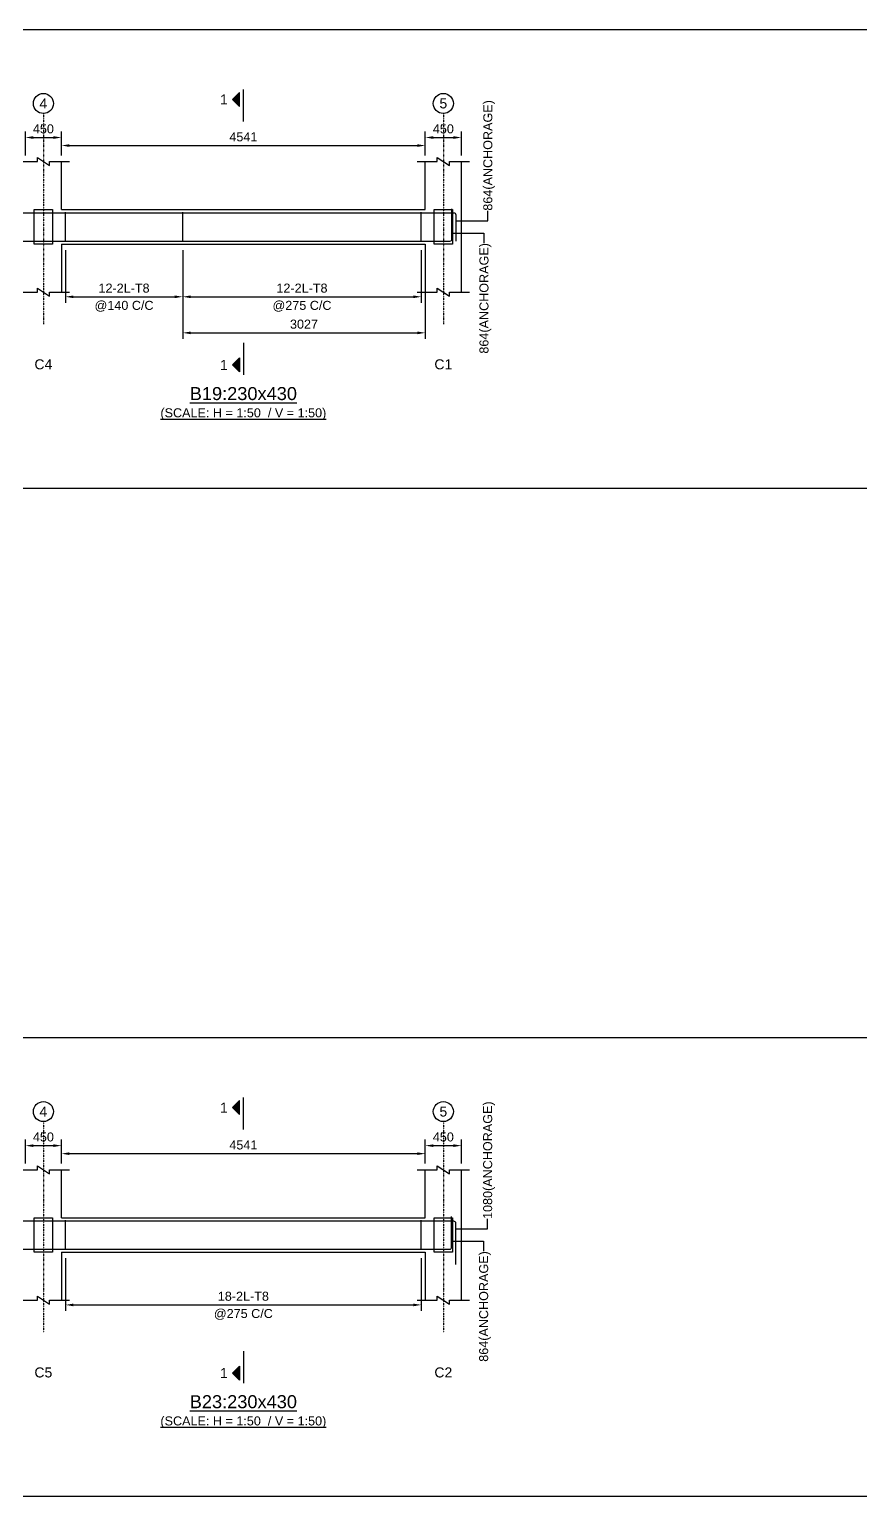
# Model space of a CAD drawing. Header units: inches. Extents: x -816171 to 9366335, y -450961 to 689132.
# Drawn here: x 3322516 to 3343263, y 206691 to 243311 of the extents above; entities that cross this region are included whole.
import ezdxf
from ezdxf.enums import TextEntityAlignment as Align

# ---------------------------------------------------------------- set-up
doc = ezdxf.new("R2010")
doc.units = ezdxf.units.IN
doc.header["$MEASUREMENT"] = 0
doc.linetypes.add('SCCenter', pattern=[1.2, 0.5, -0.3, 0.1, -0.3])
doc.linetypes.add('SCHidden', pattern=[1000, 500, -500])
for name, color, linetype in [('Concrete Line', 2, 'Continuous'), ('Cut Line', 31, 'Continuous'), ('Dimension', 31, 'Continuous'), ('Grid', 8, 'Continuous'), ('Labels', 4, 'Continuous'), ('Labels_Support', 4, 'Continuous'), ('Link', 225, 'Continuous'), ('Reinforcement', 130, 'Continuous'), ('Schedule Border', 60, 'Continuous'), ('Section Mark', 5, 'Continuous'), ('Solid', 25, 'Continuous'), ('Text', 31, 'Continuous'), ('Text_Scale', 31, 'Continuous')]:
    doc.layers.add(name, color=color, linetype=linetype)
doc.styles.add('SC-SansSerif', font='SansSerif')
doc.styles.get("Standard").update_dxf_attribs({"font": 'txt.shx'})
doc.dimstyles.new('SCBBSDimStyl', dxfattribs={"dimtxt": 225, "dimasz": 200, "dimexe": 150, "dimexo": 150, "dimgap": 100, "dimtad": 1, "dimtoh": 1, "dimdec": 0, "dimzin": 0, "dimdsep": 46, "dimtxsty": 'SC-SansSerif', "dimcen": 0.09, "dimclrd": 8, "dimclre": 8, "dimclrt": 31, "dimadec": 0, "dimazin": 0, "dimtfac": 1, "dimtdec": 0, "dimtix": 1, "dimtofl": 0, "dimtmove": 0, "dimatfit": 3, "dimfxl": 1, "dimtolj": 1, "dimtzin": 0, "dimarcsym": 0})
doc.dimstyles.get("Standard").update_dxf_attribs({"dimtxt": 0.18, "dimasz": 0.18, "dimexe": 0.18, "dimexo": 0.0625, "dimgap": 0.09, "dimtad": 0, "dimtih": 1, "dimtoh": 1, "dimdec": 4, "dimzin": 0, "dimdsep": 46, "dimtxsty": 'Standard', "dimcen": 0.09, "dimadec": 0, "dimazin": 0, "dimtfac": 1, "dimtdec": 4, "dimtofl": 0, "dimtmove": 0, "dimatfit": 3, "dimfxl": 1, "dimtolj": 1, "dimtzin": 0, "dimarcsym": 0})

# ---------------------------------------------------------------- blocks, each defined once
blk = doc.blocks.new('*D1103')
at = {"layer": 'DEFPOINTS', "color": 0, "transparency": 16777216}
for p in [(3323416, 237951), (3326343, 237951), (3326343, 236636)]:
    blk.add_point(p, dxfattribs=at)
at = {"layer": 'Dimension', "color": 8, "lineweight": -2, "transparency": 16777216}
for p, q in [((3323416, 237801), (3323416, 236486)), ((3326343, 237801), (3326343, 236486)), ((3323616, 236636), (3326143, 236636))]:
    blk.add_line(p, q, dxfattribs=at)
at = {"layer": 'Dimension', "color": 8, "transparency": 16777216}
for points in [[(3323616, 236669), (3323616, 236602), (3323416, 236636)], [(3326143, 236669), (3326143, 236602), (3326343, 236636)]]:
    blk.add_solid(points, dxfattribs=at)
at = {"layer": 'Dimension', "color": 31, "transparency": 16777216, "char_height": 225, "attachment_point": 5, "style": 'SC-SansSerif'}
for s, insert in [('\\A1;12-2L-T8', (3324879, 236851)), ('\\A1;@140 C/C', (3324879, 236399))]:
    blk.add_mtext(s, dxfattribs=dict(at, insert=insert))
blk = doc.blocks.new('*D1104')
at = {"layer": 'DEFPOINTS', "color": 0, "transparency": 16777216}
for p in [(3326343, 237951), (3332298, 237951), (3332298, 236636)]:
    blk.add_point(p, dxfattribs=at)
at = {"layer": 'Dimension', "color": 8, "lineweight": -2, "transparency": 16777216}
for p, q in [((3326343, 237801), (3326343, 236486)), ((3332298, 237801), (3332298, 236486)), ((3326543, 236636), (3332098, 236636))]:
    blk.add_line(p, q, dxfattribs=at)
at = {"layer": 'Dimension', "color": 8, "transparency": 16777216}
for points in [[(3326543, 236669), (3326543, 236602), (3326343, 236636)], [(3332098, 236669), (3332098, 236602), (3332298, 236636)]]:
    blk.add_solid(points, dxfattribs=at)
at = {"layer": 'Dimension', "color": 31, "transparency": 16777216, "char_height": 225, "attachment_point": 5, "style": 'SC-SansSerif'}
for s, insert in [('\\A1;12-2L-T8', (3329320, 236851)), ('\\A1;@275 C/C', (3329320, 236399))]:
    blk.add_mtext(s, dxfattribs=dict(at, insert=insert))
blk = doc.blocks.new('*D1105')
at = {"layer": 'DEFPOINTS', "color": 0, "transparency": 16777216}
for p in [(3326343, 237951), (3332398, 237951), (3332398, 235736)]:
    blk.add_point(p, dxfattribs=at)
at = {"layer": 'Dimension', "color": 8, "lineweight": -2, "transparency": 16777216}
for p, q in [((3326343, 237801), (3326343, 235586)), ((3332398, 237801), (3332398, 235586)), ((3326543, 235736), (3332198, 235736))]:
    blk.add_line(p, q, dxfattribs=at)
at = {"layer": 'Dimension', "color": 8, "transparency": 16777216}
for points in [[(3326543, 235769), (3326543, 235702), (3326343, 235736)], [(3332198, 235769), (3332198, 235702), (3332398, 235736)]]:
    blk.add_solid(points, dxfattribs=at)
at = {"layer": 'Dimension', "color": 31, "transparency": 16777216, "insert": (3329370, 235952), "char_height": 225, "attachment_point": 5, "style": 'SC-SansSerif'}
blk.add_mtext('\\A1;3027', dxfattribs=at)
blk = doc.blocks.new('*D1136')
at = {"layer": 'DEFPOINTS', "color": 0, "transparency": 16777216}
for p in [(3332398, 240411), (3323316, 240011), (3332398, 240011)]:
    blk.add_point(p, dxfattribs=at)
at = {"layer": 'Dimension', "color": 8, "lineweight": -2, "transparency": 16777216}
for p, q in [((3323316, 240161), (3323316, 240561)), ((3323516, 240411), (3332198, 240411)), ((3332398, 240161), (3332398, 240561))]:
    blk.add_line(p, q, dxfattribs=at)
at = {"layer": 'Dimension', "color": 8, "transparency": 16777216}
for points in [[(3323516, 240444), (3323516, 240377), (3323316, 240411)], [(3332198, 240444), (3332198, 240377), (3332398, 240411)]]:
    blk.add_solid(points, dxfattribs=at)
at = {"layer": 'Dimension', "color": 31, "transparency": 16777216, "insert": (3327857, 240626), "char_height": 225, "attachment_point": 5, "style": 'SC-SansSerif'}
blk.add_mtext('\\A1;4541', dxfattribs=at)
blk = doc.blocks.new('*D1139')
at = {"layer": 'DEFPOINTS', "color": 0, "transparency": 16777216}
for p in [(3323316, 240611), (3322416, 240011), (3323316, 240011)]:
    blk.add_point(p, dxfattribs=at)
at = {"layer": 'Dimension', "color": 8, "lineweight": -2, "transparency": 16777216}
for p, q in [((3322416, 240161), (3322416, 240761)), ((3322616, 240611), (3323116, 240611)), ((3323316, 240161), (3323316, 240761))]:
    blk.add_line(p, q, dxfattribs=at)
at = {"layer": 'Dimension', "color": 8, "transparency": 16777216}
for points in [[(3322616, 240644), (3322616, 240577), (3322416, 240611)], [(3323116, 240644), (3323116, 240577), (3323316, 240611)]]:
    blk.add_solid(points, dxfattribs=at)
at = {"layer": 'Dimension', "color": 31, "transparency": 16777216, "insert": (3322866, 240826), "char_height": 225, "attachment_point": 5, "style": 'SC-SansSerif'}
blk.add_mtext('\\A1;450', dxfattribs=at)
blk = doc.blocks.new('*D1140')
at = {"layer": 'DEFPOINTS', "color": 0, "transparency": 16777216}
for p in [(3333298, 240611), (3332398, 240011), (3333298, 240011)]:
    blk.add_point(p, dxfattribs=at)
at = {"layer": 'Dimension', "color": 8, "lineweight": -2, "transparency": 16777216}
for p, q in [((3332398, 240161), (3332398, 240761)), ((3332598, 240611), (3333098, 240611)), ((3333298, 240161), (3333298, 240761))]:
    blk.add_line(p, q, dxfattribs=at)
at = {"layer": 'Dimension', "color": 8, "transparency": 16777216}
for points in [[(3332598, 240644), (3332598, 240577), (3332398, 240611)], [(3333098, 240644), (3333098, 240577), (3333298, 240611)]]:
    blk.add_solid(points, dxfattribs=at)
at = {"layer": 'Dimension', "color": 31, "transparency": 16777216, "insert": (3332848, 240826), "char_height": 225, "attachment_point": 5, "style": 'SC-SansSerif'}
blk.add_mtext('\\A1;450', dxfattribs=at)
blk = doc.blocks.new('*D1126')
at = {"layer": 'DEFPOINTS', "color": 0, "transparency": 16777216}
for p in [(3323416, 212791), (3332298, 212791), (3332298, 211476)]:
    blk.add_point(p, dxfattribs=at)
at = {"layer": 'Dimension', "color": 8, "lineweight": -2, "transparency": 16777216}
for p, q in [((3323416, 212641), (3323416, 211326)), ((3332298, 212641), (3332298, 211326)), ((3323616, 211476), (3332098, 211476))]:
    blk.add_line(p, q, dxfattribs=at)
at = {"layer": 'Dimension', "color": 8, "transparency": 16777216}
for points in [[(3323616, 211509), (3323616, 211442), (3323416, 211476)], [(3332098, 211509), (3332098, 211442), (3332298, 211476)]]:
    blk.add_solid(points, dxfattribs=at)
at = {"layer": 'Dimension', "color": 31, "transparency": 16777216, "char_height": 225, "attachment_point": 5, "style": 'SC-SansSerif'}
for s, insert in [('\\A1;18-2L-T8', (3327857, 211691)), ('\\A1;@275 C/C', (3327857, 211239))]:
    blk.add_mtext(s, dxfattribs=dict(at, insert=insert))
blk = doc.blocks.new('*D1146')
at = {"layer": 'DEFPOINTS', "color": 0, "transparency": 16777216}
for p in [(3332398, 215251), (3323316, 214851), (3332398, 214851)]:
    blk.add_point(p, dxfattribs=at)
at = {"layer": 'Dimension', "color": 8, "lineweight": -2, "transparency": 16777216}
for p, q in [((3323316, 215001), (3323316, 215401)), ((3332398, 215001), (3332398, 215401)), ((3323516, 215251), (3332198, 215251))]:
    blk.add_line(p, q, dxfattribs=at)
at = {"layer": 'Dimension', "color": 8, "transparency": 16777216}
for points in [[(3323516, 215284), (3323516, 215217), (3323316, 215251)], [(3332198, 215284), (3332198, 215217), (3332398, 215251)]]:
    blk.add_solid(points, dxfattribs=at)
at = {"layer": 'Dimension', "color": 31, "transparency": 16777216, "insert": (3327857, 215466), "char_height": 225, "attachment_point": 5, "style": 'SC-SansSerif'}
blk.add_mtext('\\A1;4541', dxfattribs=at)
blk = doc.blocks.new('*D1149')
at = {"layer": 'DEFPOINTS', "color": 0, "transparency": 16777216}
for p in [(3323316, 215451), (3322416, 214851), (3323316, 214851)]:
    blk.add_point(p, dxfattribs=at)
at = {"layer": 'Dimension', "color": 8, "lineweight": -2, "transparency": 16777216}
for p, q in [((3322416, 215001), (3322416, 215601)), ((3322616, 215451), (3323116, 215451)), ((3323316, 215001), (3323316, 215601))]:
    blk.add_line(p, q, dxfattribs=at)
at = {"layer": 'Dimension', "color": 8, "transparency": 16777216}
for points in [[(3322616, 215484), (3322616, 215417), (3322416, 215451)], [(3323116, 215484), (3323116, 215417), (3323316, 215451)]]:
    blk.add_solid(points, dxfattribs=at)
at = {"layer": 'Dimension', "color": 31, "transparency": 16777216, "insert": (3322866, 215666), "char_height": 225, "attachment_point": 5, "style": 'SC-SansSerif'}
blk.add_mtext('\\A1;450', dxfattribs=at)
blk = doc.blocks.new('*D1150')
at = {"layer": 'DEFPOINTS', "color": 0, "transparency": 16777216}
for p in [(3333298, 215451), (3332398, 214851), (3333298, 214851)]:
    blk.add_point(p, dxfattribs=at)
at = {"layer": 'Dimension', "color": 8, "lineweight": -2, "transparency": 16777216}
for p, q in [((3332398, 215001), (3332398, 215601)), ((3332598, 215451), (3333098, 215451)), ((3333298, 215001), (3333298, 215601))]:
    blk.add_line(p, q, dxfattribs=at)
at = {"layer": 'Dimension', "color": 8, "transparency": 16777216}
for points in [[(3332598, 215484), (3332598, 215417), (3332398, 215451)], [(3333098, 215484), (3333098, 215417), (3333298, 215451)]]:
    blk.add_solid(points, dxfattribs=at)
at = {"layer": 'Dimension', "color": 31, "transparency": 16777216, "insert": (3332848, 215666), "char_height": 225, "attachment_point": 5, "style": 'SC-SansSerif'}
blk.add_mtext('\\A1;450', dxfattribs=at)

msp = doc.modelspace()

# ---------------------------------------------------------------- hatches: boundary and pattern name
at = {"layer": 'Solid'}
for points in [[(3327756.66025, 241735.52424), (3327581.66025, 241560.52424), (3327756.66025, 241385.52424), (3327756.66025, 241735.52424)], [(3327756.66025, 234760.52424), (3327581.66025, 234935.52424), (3327756.66025, 235110.52424), (3327756.66025, 234760.52424)], [(3327756.66025, 216575.52424), (3327581.66025, 216400.52424), (3327756.66025, 216225.52424), (3327756.66025, 216575.52424)], [(3327756.66025, 209600.52424), (3327581.66025, 209775.52424), (3327756.66025, 209950.52424), (3327756.66025, 209600.52424)]]:
    msp.add_hatch(color=256, dxfattribs=at).paths.add_polyline_path(points, flags=0)

# ---------------------------------------------------------------- linework, layer by layer
at = {"layer": 'Concrete Line'}
for p, q in [((3323315.66025, 238810.52424), (3323315.66025, 240010.52424)), ((3332397.66025, 238810.52424), (3332397.66025, 240010.52424)), ((3333297.66025, 236750.52424), (3333297.66025, 240010.52424)), ((3323315.66025, 237950.52424), (3323315.66025, 236750.52424)), ((3332397.66025, 237950.52424), (3332397.66025, 236750.52424)), ((3323315.66025, 213650.52424), (3323315.66025, 214850.52424)), ((3332397.66025, 213650.52424), (3332397.66025, 214850.52424)), ((3333297.66025, 211590.52424), (3333297.66025, 214850.52424)), ((3323315.66025, 212790.52424), (3323315.66025, 211590.52424)), ((3332397.66025, 212790.52424), (3332397.66025, 211590.52424))]:
    msp.add_line(p, q, dxfattribs=at)
for points in [[(3322635.66025, 238810.52424), (3323095.66025, 238810.52424), (3323095.66025, 238810.52424), (3323095.66025, 237950.52424), (3323095.66025, 237950.52424), (3322635.66025, 237950.52424), (3322635.66025, 237950.52424), (3322635.66025, 238810.52424)], [(3332617.66025, 238810.52424), (3333077.66025, 238810.52424), (3333077.66025, 238810.52424), (3333077.66025, 237950.52424), (3333077.66025, 237950.52424), (3332617.66025, 237950.52424), (3332617.66025, 237950.52424), (3332617.66025, 238810.52424)], [(3322635.66025, 213650.52424), (3323095.66025, 213650.52424), (3323095.66025, 213650.52424), (3323095.66025, 212790.52424), (3323095.66025, 212790.52424), (3322635.66025, 212790.52424), (3322635.66025, 212790.52424), (3322635.66025, 213650.52424)], [(3332617.66025, 213650.52424), (3333077.66025, 213650.52424), (3333077.66025, 213650.52424), (3333077.66025, 212790.52424), (3333077.66025, 212790.52424), (3332617.66025, 212790.52424), (3332617.66025, 212790.52424), (3332617.66025, 213650.52424)]]:
    msp.add_lwpolyline(points, close=True, dxfattribs=at)
for points in [[(3323315.66025, 238810.52424), (3332397.66025, 238810.52424)], [(3323315.66025, 237950.52424), (3332397.66025, 237950.52424)], [(3323315.66025, 213650.52424), (3332397.66025, 213650.52424)], [(3323315.66025, 212790.52424), (3332397.66025, 212790.52424)]]:
    msp.add_lwpolyline(points, dxfattribs=at)
at = {"layer": 'Concrete Line', "linetype": 'SCHidden'}
for points in [[(3322635.66025, 213650.52424), (3323095.66025, 213650.52424), (3323095.66025, 213650.52424), (3323095.66025, 212790.52424), (3323095.66025, 212790.52424), (3322635.66025, 212790.52424), (3322635.66025, 212790.52424), (3322635.66025, 213650.52424)], [(3332617.66025, 213650.52424), (3333077.66025, 213650.52424), (3333077.66025, 213650.52424), (3333077.66025, 212790.52424), (3333077.66025, 212790.52424), (3332617.66025, 212790.52424), (3332617.66025, 212790.52424), (3332617.66025, 213650.52424)]]:
    msp.add_lwpolyline(points, close=True, dxfattribs=at)
at = {"layer": 'Cut Line'}
for points in [[(3322215.66025, 240010.52424), (3322715.66025, 240010.52424), (3322715.66025, 240110.52424), (3323015.66025, 239910.52424), (3323015.66025, 240010.52424), (3323515.66025, 240010.52424)], [(3332197.66025, 240010.52424), (3332697.66025, 240010.52424), (3332697.66025, 240110.52424), (3332997.66025, 239910.52424), (3332997.66025, 240010.52424), (3333497.66025, 240010.52424)], [(3322215.66025, 236750.52424), (3322715.66025, 236750.52424), (3322715.66025, 236850.52424), (3323015.66025, 236650.52424), (3323015.66025, 236750.52424), (3323515.66025, 236750.52424)], [(3332197.66025, 236750.52424), (3332697.66025, 236750.52424), (3332697.66025, 236850.52424), (3332997.66025, 236650.52424), (3332997.66025, 236750.52424), (3333497.66025, 236750.52424)], [(3322215.66025, 214850.52424), (3322715.66025, 214850.52424), (3322715.66025, 214950.52424), (3323015.66025, 214750.52424), (3323015.66025, 214850.52424), (3323515.66025, 214850.52424)], [(3332197.66025, 214850.52424), (3332697.66025, 214850.52424), (3332697.66025, 214950.52424), (3332997.66025, 214750.52424), (3332997.66025, 214850.52424), (3333497.66025, 214850.52424)], [(3322215.66025, 211590.52424), (3322715.66025, 211590.52424), (3322715.66025, 211690.52424), (3323015.66025, 211490.52424), (3323015.66025, 211590.52424), (3323515.66025, 211590.52424)], [(3332197.66025, 211590.52424), (3332697.66025, 211590.52424), (3332697.66025, 211690.52424), (3332997.66025, 211490.52424), (3332997.66025, 211590.52424), (3333497.66025, 211590.52424)]]:
    msp.add_lwpolyline(points, dxfattribs=at)
at = {"layer": 'Grid', "linetype": 'SCCenter'}
for p, q in [((3322865.66025, 241210.52424), (3322865.66025, 235950.52424)), ((3332847.66025, 241210.52424), (3332847.66025, 235950.52424)), ((3322865.66025, 216050.52424), (3322865.66025, 210790.52424)), ((3332847.66025, 216050.52424), (3332847.66025, 210790.52424))]:
    msp.add_line(p, q, dxfattribs=at)
at = {"layer": 'Grid'}
for centre in [(3322865.66025, 241460.52424), (3332847.66025, 241460.52424), (3322865.66025, 216300.52424), (3332847.66025, 216300.52424)]:
    msp.add_circle(centre, 250, dxfattribs=at)
at = {"layer": 'Link'}
for p, q in [((3323415.66025, 238010.52424), (3323415.66025, 238750.52424)), ((3326342.99965, 238010.52424), (3326342.99965, 238750.52424)), ((3332297.66025, 238010.52424), (3332297.66025, 238750.52424)), ((3323415.66025, 212850.52424), (3323415.66025, 213590.52424)), ((3332297.66025, 212850.52424), (3332297.66025, 213590.52424))]:
    msp.add_line(p, q, dxfattribs=at)
at = {"layer": 'Reinforcement'}
for points in [[(3299627.66025, 238780.52424), (3299627.66025, 238076.52424, 0.4142135624), (3299677.66025, 238026.52424), (3333012.65575, 238026.52424, 0.414213561), (3333062.65575, 238076.52424), (3333062.65575, 238834.52424)], [(3299531.66025, 237980.52424), (3299531.66025, 238684.52424, -0.4142135624), (3299581.66025, 238734.52424), (3333106.66936, 238734.52424, -0.4142135343), (3333156.66936, 238684.52424), (3333156.66936, 238022.52424)], [(3299531.66025, 212820.52424), (3299531.66025, 213520.52424, -0.4142135624), (3299581.66025, 213570.52424), (3333102.66932, 213570.52424, -0.4142137655), (3333152.66932, 213520.52424), (3333152.66932, 212486.52424)], [(3299631.66025, 213620.52424), (3299631.66025, 212916.52424, 0.4142135624), (3299681.66025, 212866.52424), (3333004.65584, 212866.52424, 0.4142136256), (3333054.65584, 212916.52424), (3333054.65584, 213682.52424)]]:
    msp.add_lwpolyline(points, format="xyb", dxfattribs=at)
at = {"layer": 'Schedule Border'}
for points in [[(3297471.66025, 243310.52424), (3392996.66936, 243310.52424), (3392996.66936, 231850.52424), (3297471.66025, 231850.52424)], [(3297471.66025, 218150.52424), (3392996.66932, 218150.52424), (3392996.66932, 206690.52424), (3297471.66025, 206690.52424)]]:
    msp.add_lwpolyline(points, close=True, dxfattribs=at)
at = {"layer": 'Section Mark'}
for points in [[(3327756.66025, 241735.52424), (3327581.66025, 241560.52424), (3327756.66025, 241385.52424), (3327756.66025, 241735.52424)], [(3327856.66025, 241010.52424), (3327856.66025, 241810.52424)], [(3327856.66025, 235485.52424), (3327856.66025, 234685.52424)], [(3327756.66025, 234760.52424), (3327581.66025, 234935.52424), (3327756.66025, 235110.52424), (3327756.66025, 234760.52424)], [(3327756.66025, 216575.52424), (3327581.66025, 216400.52424), (3327756.66025, 216225.52424), (3327756.66025, 216575.52424)], [(3327856.66025, 215850.52424), (3327856.66025, 216650.52424)], [(3327856.66025, 210325.52424), (3327856.66025, 209525.52424)], [(3327756.66025, 209600.52424), (3327581.66025, 209775.52424), (3327756.66025, 209950.52424), (3327756.66025, 209600.52424)]]:
    msp.add_lwpolyline(points, dxfattribs=at)

# ---------------------------------------------------------------- texts
at = {"layer": 'Grid', "style": 'SC-SansSerif'}
for s, p in [('4', (3322865.66025, 241460.52424)), ('5', (3332847.66025, 241460.52424)), ('4', (3322865.66025, 216300.52424)), ('5', (3332847.66025, 216300.52424))]:
    msp.add_text(s, height=250, dxfattribs=at).set_placement(p, align=Align.MIDDLE)
at = {"layer": 'Labels', "style": 'SC-SansSerif'}
for s, p in [('%%uB19:230x430', (3327856.66025, 233960.52424)), ('%%uB23:230x430', (3327856.66025, 208800.52424))]:
    msp.add_text(s, height=325, dxfattribs=at).set_placement(p, align=Align.BOTTOM_CENTER)
at = {"layer": 'Labels_Support', "style": 'SC-SansSerif'}
for s, p in [('C4', (3322865.66025, 234750.52424)), ('C1', (3332847.66025, 234750.52424)), ('C5', (3322865.66025, 209590.52424)), ('C2', (3332847.66025, 209590.52424))]:
    msp.add_text(s, height=250, dxfattribs=at).set_placement(p, align=Align.BOTTOM_CENTER)
at = {"layer": 'Section Mark', "style": 'SC-SansSerif'}
for p in [(3327469.16025, 241560.52424), (3327469.16025, 234935.52424), (3327469.16025, 216400.52424), (3327469.16025, 209775.52424)]:
    msp.add_text('1', height=250, dxfattribs=at).set_placement(p, align=Align.MIDDLE_RIGHT)
at = {"layer": 'Text', "style": 'SC-SansSerif'}
for s, p in [('864(ANCHORAGE)', (3333957.66025, 238784.52424)), ('1080(ANCHORAGE)', (3333953.66025, 213620.52424))]:
    msp.add_text(s, height=225, rotation=90, dxfattribs=at).set_placement(p, align=Align.MIDDLE_LEFT)
for p in [(3333861.66025, 237976.52424), (3333853.66025, 212816.52424)]:
    msp.add_text('864(ANCHORAGE)', height=225, rotation=90, dxfattribs=at).set_placement(p, align=Align.MIDDLE_RIGHT)
at = {"layer": 'Text_Scale', "style": 'SC-SansSerif'}
for p in [(3327856.66025, 233560.52424), (3327856.66025, 208400.52424)]:
    msp.add_text('%%u(SCALE: H = 1:50  / V = 1:50)', height=225, dxfattribs=at).set_placement(p, align=Align.BOTTOM_CENTER)

# ---------------------------------------------------------------- dimensions: what is measured, and where the dimension line sits
at = {"layer": 'Dimension'}
for base, p1, p2, text, picture, middle in [((3323315.66025, 240610.52424), (3322415.66025, 240010.52424), (3323315.66025, 240010.52424), '450', '*D1139', (3322865.66025, 240826.4193)), ((3333297.66025, 240610.52424), (3332397.66025, 240010.52424), (3333297.66025, 240010.52424), '450', '*D1140', (3332847.66025, 240826.4193)), ((3332397.66025, 240410.52424), (3323315.66025, 240010.52424), (3332397.66025, 240010.52424), '4541', '*D1136', (3327856.66025, 240626.4193)), ((3326342.99965, 236635.52424), (3323415.66025, 237950.52424), (3326342.99965, 237950.52424), '12-2L-T8\\X@140 C/C', '*D1103', (3324879.32995, 236635.52424)), ((3332297.66025, 236635.52424), (3326342.99965, 237950.52424), (3332297.66025, 237950.52424), '12-2L-T8\\X@275 C/C', '*D1104', (3329320.32995, 236635.52424)), ((3332397.66025, 235735.52424), (3326342.99965, 237950.52424), (3332397.66025, 237950.52424), '3027', '*D1105', (3329370.32995, 235951.57362)), ((3323315.66025, 215450.52424), (3322415.66025, 214850.52424), (3323315.66025, 214850.52424), '450', '*D1149', (3322865.66025, 215666.4193)), ((3333297.66025, 215450.52424), (3332397.66025, 214850.52424), (3333297.66025, 214850.52424), '450', '*D1150', (3332847.66025, 215666.4193)), ((3332397.66025, 215250.52424), (3323315.66025, 214850.52424), (3332397.66025, 214850.52424), '4541', '*D1146', (3327856.66025, 215466.4193)), ((3332297.66025, 211475.52424), (3323415.66025, 212790.52424), (3332297.66025, 212790.52424), '18-2L-T8\\X@275 C/C', '*D1126', (3327856.66025, 211475.52424))]:
    dim = msp.add_linear_dim(base=base, p1=p1, p2=p2, text=text, dimstyle='SCBBSDimStyl', dxfattribs=at)
    dim.commit()
    dim.dimension.update_dxf_attribs({"geometry": picture, "text_midpoint": middle})

# ---------------------------------------------------------------- leaders
at = {"layer": 'Dimension', "color": 8}
for points in [[(3333157.66025, 238534.52424), (3333957.66025, 238534.52424), (3333957.66025, 238784.52424)], [(3333061.66025, 238226.52424), (3333861.66025, 238226.52424), (3333861.66025, 237976.52424)], [(3333153.66025, 213370.52424), (3333953.66025, 213370.52424), (3333953.66025, 213620.52424)], [(3333053.66025, 213066.52424), (3333853.66025, 213066.52424), (3333853.66025, 212816.52424)]]:
    msp.add_leader(points, dimstyle='Standard', dxfattribs=at)

doc.saveas('drawing.dxf')
